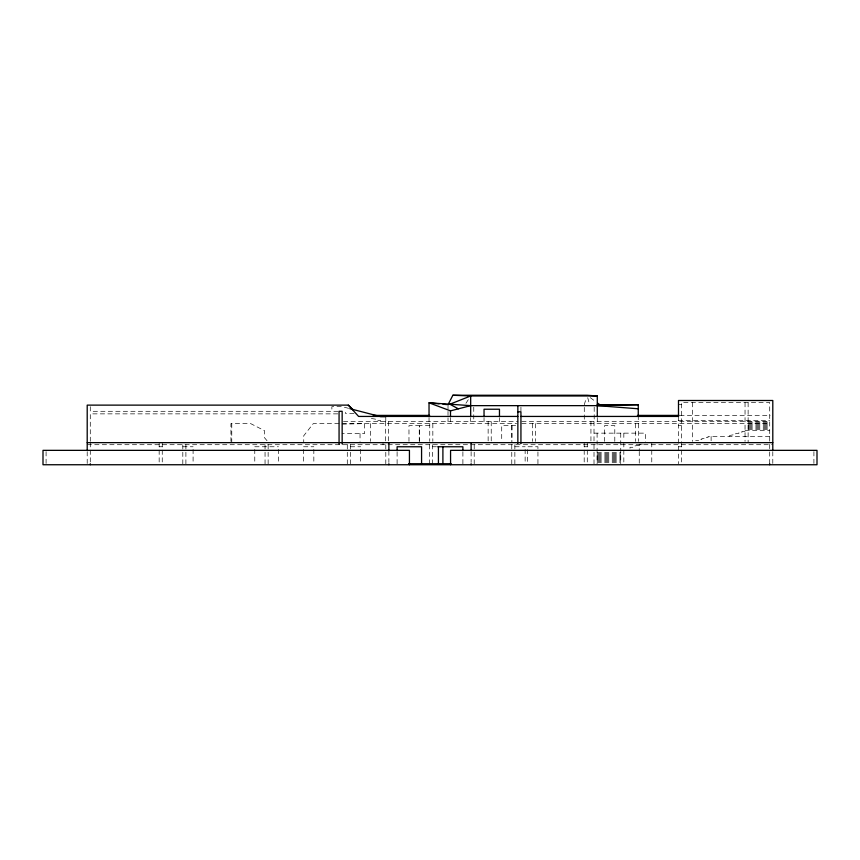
<?xml version="1.0" encoding="UTF-8"?>
<svg xmlns="http://www.w3.org/2000/svg" width="860" height="860" viewBox="0 0 860 860"><rect width="100%" height="100%" fill="white"/><g stroke="black" fill="none" stroke-linecap="round" stroke-linejoin="round"><path stroke-width="0.64" stroke-dasharray="4.3 3.22" d="M584.284 404.716L586.37 397.621M465.937 403.297L468.646 399.115M342.151 424.141L364.5 423.625L364.5 433.655L342.151 433.655M678.497 404.608L681.582 404.608M338.13 411.295L90.289 411.295L90.289 406.361M354.008 413.348L345.451 413.348L345.451 412.316M337.733 413.864L90.289 413.864L90.289 441.341M679.841 415.401L770.119 415.401M371.402 418.487L377.562 419.519L377.562 420.54L380.647 420.54L380.647 421.572M678.497 420.54L769.711 420.54M343.462 421.572L517.86 421.572M521.794 421.572L769.711 421.572M748.125 422.077L769.711 422.077M748.125 423.109L769.711 423.109M339.066 423.625L313.266 423.625L303.731 435.773L303.731 442.642M342.151 423.625L516.602 423.625M521.794 423.625L769.711 423.625M748.125 424.141L769.711 424.141M748.125 425.162L769.711 425.162M429.753 425.678L419.476 425.678L419.476 441.341M515.635 425.678L501.713 425.678L501.713 441.341M678.497 425.678L681.582 425.678M748.125 426.194L769.711 426.194M748.125 427.226L769.711 427.226M748.125 428.248L769.711 428.248M748.125 429.28L769.711 429.28M745.039 430.312L769.711 430.312M745.039 431.333L741.954 431.333L741.954 432.365L738.869 432.365L738.869 433.386L735.784 433.386L735.784 434.418L729.624 435.45L729.624 436.471M594.013 433.139L645.419 433.139L645.419 442.642M769.711 436.471L708.027 436.471L708.027 437.503L704.942 437.503L704.942 438.535L701.857 438.535L701.857 439.557L698.782 439.557L698.782 440.589L695.697 440.589M642.334 444.19L639.249 444.19L639.249 450.5M87.204 444.706L772.796 444.706M639.249 445.211L633.078 446.243L633.078 447.264L630.004 447.264L630.004 448.296M159.165 446.759L162.25 446.759M182.814 446.759L193.091 446.759M254.775 446.759L278.414 446.759M303.558 446.759L313.835 446.759M350.375 446.759L360.662 446.759M432.623 446.759L436.471 446.759M514.861 446.759L525.137 446.759M584.198 446.759L587.283 446.759M678.497 446.759L681.582 446.759M597.098 452.414L620.748 452.414M597.098 453.435L620.748 453.435M597.098 454.467L620.748 454.467M597.098 455.488L620.748 455.488M597.098 456.52L620.748 456.52M597.098 457.552L620.748 457.552M597.098 458.573L620.748 458.573M597.098 459.606L620.748 459.606M597.098 460.637L620.748 460.637M597.098 461.659L620.748 461.659M597.098 462.691L620.748 462.691M348.569 408.328L342.151 406.662L331.874 406.662L331.874 411.295M590.283 397.653L595.647 401.652M267.03 440.728L264.622 437.847L264.622 430.731L250.69 423.625L230.942 423.625L230.942 441.373M587.724 397.718L589.38 403.867M813.915 451.661L813.915 463.443M772.796 451.661L772.796 463.443M769.711 463.723L769.711 402.555L681.582 402.555L681.582 441.373M748.125 402.555L748.125 442.642M745.039 402.555L745.039 441.373M711.112 436.471L711.112 442.642M692.612 402.555L692.612 441.373M681.582 442.642L681.582 463.723M678.497 416.433L678.497 463.723M651.772 442.642L651.772 463.723M639.249 451.382L639.249 463.723M638.442 423.625L638.442 441.373M638.26 415.401L638.26 421.572M635.357 423.625L635.357 441.373M623.833 433.139L623.833 440.266M623.833 442.642L623.833 463.723M620.748 433.139L620.748 463.723M614.792 441.341L614.792 425.678L604.515 425.678L604.515 441.341M597.281 417.584L597.281 421.572M597.098 433.139L597.098 463.723M594.196 407.178L594.196 421.572M594.013 421.572L594.013 441.373M594.013 444.706L594.013 463.723M590.938 421.572L590.938 441.373M587.283 442.642L587.283 463.723M584.284 407.393L584.284 421.572M584.198 442.642L584.198 463.723M537.941 463.723L537.941 446.759L527.664 446.759L527.664 463.723M535.64 423.625L535.64 441.373M532.555 423.625L532.555 441.373M525.137 449.371L525.137 463.723M520.934 407.178L520.934 411.101M514.861 444.706L514.861 463.723M512.001 425.678L512.001 441.341M511.775 425.678L511.775 441.341M511.775 444.706L511.775 463.723M499.466 417.874L499.466 421.572M491.221 421.572L491.221 441.373M488.136 421.572L488.136 442.642M484.04 417.874L484.04 421.572M474.204 444.706L474.204 463.723M473.763 407.178L473.763 421.572M471.119 451.747L471.119 462.4M470.678 417.584L470.678 421.572M462.895 451.973L462.895 463.723M450.5 417.551L450.5 421.572M448.017 404.716L448.017 410.059M448.017 411.392L448.017 415.401M448.017 417.874L448.017 421.572M432.838 423.625L432.838 441.373M432.623 444.706L432.623 463.723M429.753 423.625L429.753 441.373M429.538 444.706L429.538 463.723M429.033 417.551L429.033 421.572M419.25 441.341L419.25 425.678L408.973 425.678L408.973 441.341M397.105 451.973L397.105 463.723M388.881 451.038L388.881 462.454M388.419 421.572L388.419 441.373M385.785 416.648L385.785 421.572M385.796 444.706L385.796 463.723M385.334 421.572L385.334 441.373M383.022 442.642L383.022 444.706M370.66 423.625L370.66 441.373M360.662 449.371L360.662 463.723M360.039 433.655L360.039 441.363M350.375 444.706L350.375 463.723M347.289 444.706L347.289 463.723M342.151 442.642L342.151 444.706M339.066 442.642L339.066 444.706M313.835 449.371L313.835 463.723M303.558 449.371L303.558 463.723M278.414 449.371L278.414 463.723M268.137 444.706L268.137 463.723M265.052 444.706L265.052 463.723M254.775 449.371L254.775 463.723M231.77 423.625L231.77 442.642M193.091 449.371L193.091 463.723M185.9 444.706L185.9 463.723M182.814 444.706L182.814 463.723M162.25 442.642L162.25 463.723M159.165 442.642L159.165 463.723M90.289 442.642L90.289 462.454M87.204 451.661L87.204 464.744M46.085 451.661L46.085 463.443"/><path stroke-width="1.29" d="M448.017 404.716L452.865 395.256L587.068 395.256L597.281 395.976L597.281 416.433M429.033 416.208L429.033 402.813L450.5 410.865L470.678 405.64L597.281 405.64L638.26 404.716L638.26 416.455M597.378 404.91L599.936 404.845L597.786 403.243M597.281 395.976L470.678 395.976L452.865 395.256M597.453 404.716L638.26 404.716M352.998 409.79L348.321 405.125L87.204 405.125L87.204 450.446M517.86 411.8L520.934 411.8L520.934 443.416M373.283 415.401L429.645 415.401M637.411 415.401L678.97 415.401M517.86 416.433L358.598 416.433L348.321 405.125M520.934 416.433L678.497 416.433M385.785 416.648L380.647 416.648L349.848 408.661M87.204 442.642L772.796 442.642M437.762 446.759L462.895 446.759L462.895 450.672M408.629 463.723L451.221 463.723M597.324 404.823L599.936 404.845M470.678 405.64L429.033 402.813L439.159 403.834M597.281 405.64L638.26 408.779M442.954 404.211L446.748 404.587M458.315 408.833L449.855 404.221L470.678 395.976L470.678 416.262M772.796 450.446L772.796 400.491L678.497 400.491L678.497 416.53M769.711 463.723L769.711 464.744M517.86 405.64L517.86 443.416M499.466 416.638L499.466 409.231L484.04 409.231L484.04 416.638M471.119 442.642L471.119 450.543M471.119 463.723L471.119 464.744M450.565 464.744L450.565 450.35L817 450.35L817 464.744L43 464.744L43 450.35L409.435 450.35L409.435 464.744M450.5 410.865L450.5 416.219M442.9 446.759L442.9 463.723M438.428 446.759L438.428 463.723M421.572 463.723L421.572 446.759L397.105 446.759L397.105 450.672M388.881 442.642L388.881 450.543M388.881 463.723L388.881 464.744M342.151 443.362L342.151 411.295L339.066 411.295L339.066 443.362M90.289 463.723L90.289 464.744"/></g></svg>
